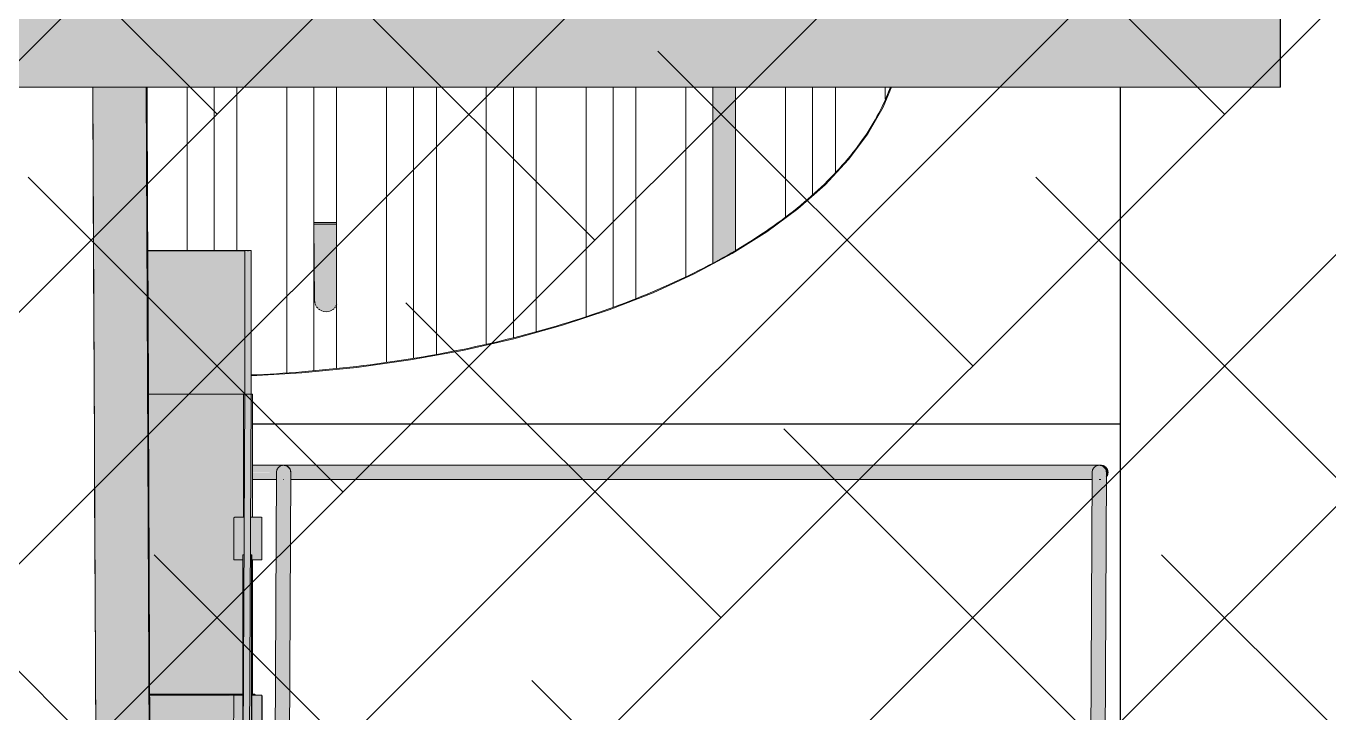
# Model space of a CAD drawing. Header units: millimetres. Extents: x 50357 to 985146, y 723188 to 1803594.
# Drawn here: x 856831 to 860489, y 738306 to 740235 of the extents above; entities that cross this region are included whole.
import ezdxf

# ---------------------------------------------------------------- set-up
doc = ezdxf.new("R2010")
doc.units = ezdxf.units.MM
doc.header["$LTSCALE"] = 3
doc.header["$MEASUREMENT"] = 0
for name, color, linetype, lineweight, true_color in [('A-FLOR', 7, 'Continuous', 5, 0x6e6e6e), ('A-FLOR-HRAL', 7, 'Continuous', 13, 0x6e6e6e), ('A-FLOR-LEVL', 7, 'Continuous', 13, 0x6e6e6e), ('A-GENM', 7, 'Continuous', 13, 0x6e6e6e), ('I-WALL', 7, 'Continuous', 25, 0x6e6e6e), ('S-BEAM', 7, 'Continuous', 13, 0x6e6e6e), ('S-STRS', 7, 'Continuous', 13, 0x6e6e6e)]:
    doc.layers.add(name, color=color, linetype=linetype, lineweight=lineweight, true_color=true_color)
doc.layers.add('Hatch (HOR not under LTC submission)', color=252, linetype='Continuous', lineweight=35)

# ---------------------------------------------------------------- blocks, each defined once
blk = doc.blocks.new('Structural Framing 13 - Structural Framing 13-3859882-SEC D_2')
at = {"layer": 'S-BEAM'}
for points in [[(-695361.8, 13640.4), (-695372.3, 15875), (-695522.1, 15875), (-695511.2, 13640.4), (-695362.7, 13640.4)], [(-695361.5, 13567.5), (-695362.5, 14277.2), (-695369.9, 15875), (-695372.1, 15875), (-695361.5, 13572)]]:
    blk.add_hatch(color=256, dxfattribs=at).paths.add_polyline_path(points, flags=0)
for p, q in [((-695511.8, 13640.4), (-695522.1, 15875)), ((-695372.1, 15875), (-695361.5, 13567.5)), ((-695368.2, 15505.8), (-695369.9, 15875)), ((-695365.9, 15017.4), (-695368.2, 15505.8)), ((-695361.5, 14046.5), (-695365.7, 14974)), ((-695361.5, 13567.5), (-695361.5, 14046.5))]:
    blk.add_line(p, q, dxfattribs=at)
blk = doc.blocks.new('Railing - Railing-3930352-SEC D_2')
at = {"layer": 'A-FLOR-HRAL'}
for points in [[(-693829.6, 14792.5), (-693182.5, 14792.5), (-693182.4, 14812.5), (-694981.3, 14811.8), (-694974.1, 14808), (-694970.5, 14804.3), (-694968, 14799.8), (-694966.7, 14794.7), (-694966.4, 14792.5), (-693919.8, 14792.5)], [(-692727.7, 12427.1), (-692727, 12433), (-692725, 12438.5), (-692721.8, 12443.3), (-692717.7, 12446.9), (-692712.9, 12449.2), (-692707.7, 12450), (-692702.5, 12449.2), (-692697.7, 12446.9), (-692693.6, 12443.3), (-692690.4, 12438.5), (-692688.4, 12433), (-692687.7, 12427.1), (-692677.5, 14797.7), (-692679.5, 14802.5), (-692682.7, 14806.6), (-692686.8, 14809.8), (-692691.6, 14811.8), (-692696.8, 14812.5), (-692702, 14811.8), (-692706.8, 14809.8), (-692711.3, 14806.2), (-692714.1, 14802.5), (-692716.1, 14797.7), (-692716.8, 14792.5), (-692727.6, 12455.3)], [(-693739.5, 14772.5), (-693182.4, 14773.2), (-693182.5, 14792.5), (-694966.4, 14792.5), (-694966.4, 14772.5), (-693829.6, 14772.5)], [(-692672.1, 14792.5), (-692672.8, 14797.7), (-692674.8, 14802.5), (-692677.9, 14806.6), (-692682.1, 14809.8), (-692686.9, 14811.8), (-692691.6, 14811.8), (-692686.8, 14809.8), (-692682.3, 14806.2), (-692679.5, 14802.5), (-692677.5, 14797.7), (-692676.8, 14792.5)], [(-692676.9, 14779.8), (-692674.8, 14782.5), (-692672.8, 14787.3), (-692672.1, 14792.5), (-692676.8, 14792.5), (-692676.9, 14781.4)]]:
    blk.add_hatch(color=256, dxfattribs=at).paths.add_polyline_path(points, flags=0)
h = blk.add_hatch(color=256, dxfattribs=at)
h.paths.add_polyline_path([(-693182.4, 14811.8), (-693182.3, 14811.8), (-693108.5, 14812.2)], flags=0)
h.paths.add_polyline_path([(-693182.4, 14806.6), (-693182.4, 14806.6), (-693160.7, 14806.2)], flags=0)
h.paths.add_polyline_path([(-692717.7, 14792.5), (-692716.8, 14792.5), (-692714.5, 14801.5), (-692712, 14805.3), (-692707.7, 14809.1), (-692703.5, 14811.2), (-692700.1, 14812.1), (-692705.1, 14812.4), (-693182.4, 14811.8), (-693182.5, 14792.5), (-692718.3, 14792.5)], flags=0)
h = blk.add_hatch(color=256, dxfattribs=at)
h.paths.add_polyline_path([(-693182.3, 14772.5), (-692716.9, 14773.9), (-692717.7, 14792.5), (-693182.5, 14792.5), (-693182.4, 14773.2)], flags=0)
h.paths.add_polyline_path([(-693182.4, 14778.4), (-693167.1, 14778.7), (-693155.5, 14779)], flags=0)
for p, q in [((-693182.3, 14812.5), (-694986, 14812.5)), ((-692692.1, 14812.5), (-692696.8, 14812.5)), ((-692716.8, 14792.6), (-692727.7, 12427.2)), ((-692687.7, 12426.9), (-692676.8, 14792.4)), ((-694966.5, 14772.5), (-693182.3, 14772.5)), ((-692696.8, 14772.5), (-692692.1, 14772.5))]:
    blk.add_line(p, q, dxfattribs=at)
at = {"layer": 'A-FLOR-HRAL', "flags": 128}
for points in [[(-693182.3, 14812.5), (-693162.5, 14812.5), (-693142.8, 14812.5), (-693123.1, 14812.5), (-693103.5, 14812.5), (-693084.1, 14812.5), (-693064.8, 14812.5), (-693045.7, 14812.5), (-693026.8, 14812.5), (-693008.2, 14812.5), (-692989.9, 14812.5), (-692971.9, 14812.5), (-692954.3, 14812.5), (-692937, 14812.5), (-692920.1, 14812.5), (-692903.7, 14812.5), (-692887.7, 14812.5), (-692872.1, 14812.5), (-692857.1, 14812.5), (-692842.6, 14812.5), (-692828.7, 14812.5), (-692815.3, 14812.5), (-692802.5, 14812.5), (-692790.4, 14812.5), (-692778.9, 14812.5), (-692768, 14812.5), (-692757.8, 14812.5), (-692748.3, 14812.5), (-692739.5, 14812.5), (-692731.4, 14812.5), (-692724, 14812.5), (-692717.4, 14812.5), (-692711.5, 14812.5), (-692706.4, 14812.5), (-692702.1, 14812.5), (-692698.5, 14812.5), (-692695.7, 14812.5), (-692693.7, 14812.5), (-692692.5, 14812.5), (-692692.1, 14812.5)], [(-692692.1, 14812.5), (-692691.3, 14812.5), (-692690.5, 14812.4), (-692689.7, 14812.4), (-692688.9, 14812.2), (-692688.1, 14812.1), (-692687.3, 14811.9), (-692686.6, 14811.7), (-692685.8, 14811.5), (-692685, 14811.2), (-692684.3, 14810.9), (-692683.6, 14810.6), (-692682.9, 14810.2), (-692682.2, 14809.9), (-692681.5, 14809.4), (-692680.8, 14809), (-692680.1, 14808.5), (-692679.5, 14808.1), (-692678.9, 14807.5), (-692678.3, 14807), (-692677.7, 14806.4), (-692677.2, 14805.8), (-692676.7, 14805.2), (-692676.2, 14804.6), (-692675.7, 14804), (-692675.3, 14803.3), (-692674.8, 14802.6), (-692674.4, 14801.9), (-692674.1, 14801.2), (-692673.8, 14800.5), (-692673.4, 14799.7), (-692673.2, 14799), (-692672.9, 14798.2), (-692672.7, 14797.5), (-692672.5, 14796.7), (-692672.4, 14795.9), (-692672.3, 14795.1), (-692672.2, 14794.3), (-692672.1, 14793.5), (-692672.1, 14792.7), (-692672.1, 14792.5)], [(-692672.1, 14792.5), (-692672.1, 14791.7), (-692672.2, 14790.9), (-692672.2, 14790.1), (-692672.3, 14789.3), (-692672.5, 14788.5), (-692672.7, 14787.7), (-692672.9, 14787), (-692673.1, 14786.2), (-692673.4, 14785.5), (-692673.7, 14784.7), (-692674, 14784), (-692674.3, 14783.3), (-692674.7, 14782.6), (-692675.1, 14781.9), (-692675.6, 14781.2), (-692676, 14780.6), (-692676.5, 14779.9), (-692677.1, 14779.3)], [(-692717.2, 14772.5), (-692723.8, 14772.5), (-692731.2, 14772.5), (-692739.2, 14772.5), (-692748, 14772.5), (-692757.5, 14772.5), (-692767.7, 14772.5), (-692778.5, 14772.5), (-692790.1, 14772.5), (-692802.2, 14772.5), (-692814.9, 14772.5), (-692828.3, 14772.5), (-692842.2, 14772.5), (-692856.7, 14772.5), (-692871.7, 14772.5), (-692887.2, 14772.5), (-692903.2, 14772.5), (-692919.6, 14772.5), (-692936.5, 14772.5), (-692953.8, 14772.5), (-692971.4, 14772.5), (-692989.4, 14772.5), (-693007.7, 14772.5), (-693026.3, 14772.5), (-693045.2, 14772.5), (-693064.2, 14772.5), (-693083.5, 14772.5), (-693103, 14772.5), (-693122.5, 14772.5), (-693142.2, 14772.5), (-693162, 14772.5), (-693181.7, 14772.5), (-693182.3, 14772.5)]]:
    blk.add_lwpolyline(points, dxfattribs=at)
at = {"layer": 'A-FLOR-HRAL'}
blk.add_open_spline([(-692676.8, 14792.5), (-692676.8, 14794.3), (-692677.3, 14797.7), (-692679.3, 14802.6), (-692682.5, 14806.8), (-692688.1, 14811.1), (-692696.8, 14813.4), (-692705.5, 14811.1), (-692711.1, 14806.8), (-692714.3, 14802.6), (-692716.3, 14797.7), (-692716.8, 14794.3), (-692716.8, 14792.5)], degree=3, knots=[0, 0, 0, 0, 0.083333, 0.166667, 0.25, 0.333333, 0.5, 0.666667, 0.75, 0.833333, 0.916667, 1, 1, 1, 1], dxfattribs=at)
blk = doc.blocks.new('Top Rail Type - Top Rail_Internal_-3930372-SEC D_2')
at = {"layer": 'A-FLOR-HRAL'}
for points in [[(-693829.6, 14792.5), (-693182.5, 14792.5), (-693182.4, 14812.5), (-694981.3, 14811.8), (-694974.1, 14808), (-694970.5, 14804.3), (-694968, 14799.8), (-694966.7, 14794.7), (-694966.4, 14792.5), (-693919.8, 14792.5)], [(-692727.7, 12427.1), (-692727, 12433), (-692725, 12438.5), (-692721.8, 12443.3), (-692717.7, 12446.9), (-692712.9, 12449.2), (-692707.7, 12450), (-692702.5, 12449.2), (-692697.7, 12446.9), (-692693.6, 12443.3), (-692690.4, 12438.5), (-692688.4, 12433), (-692687.7, 12427.1), (-692677.5, 14797.7), (-692679.5, 14802.5), (-692682.7, 14806.6), (-692686.8, 14809.8), (-692691.6, 14811.8), (-692696.8, 14812.5), (-692702, 14811.8), (-692706.8, 14809.8), (-692711.3, 14806.2), (-692714.1, 14802.5), (-692716.1, 14797.7), (-692716.8, 14792.5), (-692727.6, 12455.3)], [(-693739.5, 14772.5), (-693182.4, 14773.2), (-693182.5, 14792.5), (-694966.4, 14792.5), (-694966.4, 14772.5), (-693829.6, 14772.5)], [(-692672.1, 14792.5), (-692672.8, 14797.7), (-692674.8, 14802.5), (-692677.9, 14806.6), (-692682.1, 14809.8), (-692686.9, 14811.8), (-692691.6, 14811.8), (-692686.8, 14809.8), (-692682.3, 14806.2), (-692679.5, 14802.5), (-692677.5, 14797.7), (-692676.8, 14792.5)], [(-692676.9, 14779.8), (-692674.8, 14782.5), (-692672.8, 14787.3), (-692672.1, 14792.5), (-692676.8, 14792.5), (-692676.9, 14781.4)]]:
    blk.add_hatch(color=256, dxfattribs=at).paths.add_polyline_path(points, flags=0)
h = blk.add_hatch(color=256, dxfattribs=at)
h.paths.add_polyline_path([(-693182.4, 14811.8), (-693182.3, 14811.8), (-693108.5, 14812.2)], flags=0)
h.paths.add_polyline_path([(-693182.4, 14806.6), (-693182.4, 14806.6), (-693160.7, 14806.2)], flags=0)
h.paths.add_polyline_path([(-692717.7, 14792.5), (-692716.8, 14792.5), (-692714.5, 14801.5), (-692712, 14805.3), (-692707.7, 14809.1), (-692703.5, 14811.2), (-692700.1, 14812.1), (-692705.1, 14812.4), (-693182.4, 14811.8), (-693182.5, 14792.5), (-692718.3, 14792.5)], flags=0)
h = blk.add_hatch(color=256, dxfattribs=at)
h.paths.add_polyline_path([(-693182.3, 14772.5), (-692716.9, 14773.9), (-692717.7, 14792.5), (-693182.5, 14792.5), (-693182.4, 14773.2)], flags=0)
h.paths.add_polyline_path([(-693182.4, 14778.4), (-693167.1, 14778.7), (-693155.5, 14779)], flags=0)
for p, q in [((-693182.3, 14812.5), (-694986, 14812.5)), ((-692692.1, 14812.5), (-692696.8, 14812.5)), ((-692716.8, 14792.6), (-692727.7, 12427.2)), ((-692687.7, 12426.9), (-692676.8, 14792.4)), ((-694966.5, 14772.5), (-693182.3, 14772.5)), ((-692696.8, 14772.5), (-692692.1, 14772.5))]:
    blk.add_line(p, q, dxfattribs=at)
at = {"layer": 'A-FLOR-HRAL', "flags": 128}
for points in [[(-693182.3, 14812.5), (-693162.5, 14812.5), (-693142.8, 14812.5), (-693123.1, 14812.5), (-693103.5, 14812.5), (-693084.1, 14812.5), (-693064.8, 14812.5), (-693045.7, 14812.5), (-693026.8, 14812.5), (-693008.2, 14812.5), (-692989.9, 14812.5), (-692971.9, 14812.5), (-692954.3, 14812.5), (-692937, 14812.5), (-692920.1, 14812.5), (-692903.7, 14812.5), (-692887.7, 14812.5), (-692872.1, 14812.5), (-692857.1, 14812.5), (-692842.6, 14812.5), (-692828.7, 14812.5), (-692815.3, 14812.5), (-692802.5, 14812.5), (-692790.4, 14812.5), (-692778.9, 14812.5), (-692768, 14812.5), (-692757.8, 14812.5), (-692748.3, 14812.5), (-692739.5, 14812.5), (-692731.4, 14812.5), (-692724, 14812.5), (-692717.4, 14812.5), (-692711.5, 14812.5), (-692706.4, 14812.5), (-692702.1, 14812.5), (-692698.5, 14812.5), (-692695.7, 14812.5), (-692693.7, 14812.5), (-692692.5, 14812.5), (-692692.1, 14812.5)], [(-692692.1, 14812.5), (-692691.3, 14812.5), (-692690.5, 14812.4), (-692689.7, 14812.4), (-692688.9, 14812.2), (-692688.1, 14812.1), (-692687.3, 14811.9), (-692686.6, 14811.7), (-692685.8, 14811.5), (-692685, 14811.2), (-692684.3, 14810.9), (-692683.6, 14810.6), (-692682.9, 14810.2), (-692682.2, 14809.9), (-692681.5, 14809.4), (-692680.8, 14809), (-692680.1, 14808.5), (-692679.5, 14808.1), (-692678.9, 14807.5), (-692678.3, 14807), (-692677.7, 14806.4), (-692677.2, 14805.8), (-692676.7, 14805.2), (-692676.2, 14804.6), (-692675.7, 14804), (-692675.3, 14803.3), (-692674.8, 14802.6), (-692674.4, 14801.9), (-692674.1, 14801.2), (-692673.8, 14800.5), (-692673.4, 14799.7), (-692673.2, 14799), (-692672.9, 14798.2), (-692672.7, 14797.5), (-692672.5, 14796.7), (-692672.4, 14795.9), (-692672.3, 14795.1), (-692672.2, 14794.3), (-692672.1, 14793.5), (-692672.1, 14792.7), (-692672.1, 14792.5)], [(-692672.1, 14792.5), (-692672.1, 14791.7), (-692672.2, 14790.9), (-692672.2, 14790.1), (-692672.3, 14789.3), (-692672.5, 14788.5), (-692672.7, 14787.7), (-692672.9, 14787), (-692673.1, 14786.2), (-692673.4, 14785.5), (-692673.7, 14784.7), (-692674, 14784), (-692674.3, 14783.3), (-692674.7, 14782.6), (-692675.1, 14781.9), (-692675.6, 14781.2), (-692676, 14780.6), (-692676.5, 14779.9), (-692677.1, 14779.3)], [(-692717.2, 14772.5), (-692723.8, 14772.5), (-692731.2, 14772.5), (-692739.2, 14772.5), (-692748, 14772.5), (-692757.5, 14772.5), (-692767.7, 14772.5), (-692778.5, 14772.5), (-692790.1, 14772.5), (-692802.2, 14772.5), (-692814.9, 14772.5), (-692828.3, 14772.5), (-692842.2, 14772.5), (-692856.7, 14772.5), (-692871.7, 14772.5), (-692887.2, 14772.5), (-692903.2, 14772.5), (-692919.6, 14772.5), (-692936.5, 14772.5), (-692953.8, 14772.5), (-692971.4, 14772.5), (-692989.4, 14772.5), (-693007.7, 14772.5), (-693026.3, 14772.5), (-693045.2, 14772.5), (-693064.2, 14772.5), (-693083.5, 14772.5), (-693103, 14772.5), (-693122.5, 14772.5), (-693142.2, 14772.5), (-693162, 14772.5), (-693181.7, 14772.5), (-693182.3, 14772.5)]]:
    blk.add_lwpolyline(points, dxfattribs=at)
at = {"layer": 'A-FLOR-HRAL'}
blk.add_open_spline([(-692676.8, 14792.5), (-692676.8, 14794.3), (-692677.3, 14797.7), (-692679.3, 14802.6), (-692682.5, 14806.8), (-692688.1, 14811.1), (-692696.8, 14813.4), (-692705.5, 14811.1), (-692711.1, 14806.8), (-692714.3, 14802.6), (-692716.3, 14797.7), (-692716.8, 14794.3), (-692716.8, 14792.5)], degree=3, knots=[0, 0, 0, 0, 0.083333, 0.166667, 0.25, 0.333333, 0.5, 0.666667, 0.75, 0.833333, 0.916667, 1, 1, 1, 1], dxfattribs=at)
blk = doc.blocks.new('Aluminum Louvers FL - Aluminum Louvers FL-3941679-SEC D_2')
at = {"layer": 'A-GENM'}
h = blk.add_hatch(color=256, dxfattribs=at)
h.paths.add_polyline_path([(-693781.3, 10596.6), (-693779.3, 10597.7), (-693779.3, 11150), (-693781.3, 11150), (-693781.3, 10622)], flags=0)
h.paths.add_polyline_path([(-693781.3, 15381.5), (-693779.3, 15382.6), (-693779.3, 15875), (-693781.3, 15875), (-693781.3, 15407)], flags=0)
h.paths.add_polyline_path([(-693781.3, 20106.2), (-693779.3, 20107.3), (-693779.3, 20600), (-693781.3, 20600), (-693781.3, 20131.5)], flags=0)
h = blk.add_hatch(color=256, dxfattribs=at)
h.paths.add_polyline_path([(-693779.3, 10597.7), (-693717.5, 10631.8), (-693717.5, 11150), (-693779.3, 11150), (-693779.3, 10622)], flags=0)
h.paths.add_polyline_path([(-693779.3, 15382.6), (-693717.5, 15416.7), (-693717.5, 15875), (-693779.3, 15875), (-693779.3, 15407)], flags=0)
h.paths.add_polyline_path([(-693779.3, 20107.3), (-693717.5, 20141.4), (-693717.9, 20600), (-693779.3, 20600), (-693779.3, 20131.5)], flags=0)
h = blk.add_hatch(color=256, dxfattribs=at)
h.paths.add_polyline_path([(-693781.4, 10596.5), (-693781.3, 10596.6), (-693781.4, 10622)], flags=0)
h.paths.add_polyline_path([(-693781.4, 15381.5), (-693781.3, 15381.5), (-693781.4, 15407)], flags=0)
h.paths.add_polyline_path([(-693781.4, 20106.1), (-693781.3, 20106.2), (-693781.4, 20131.5)], flags=0)
blk = doc.blocks.new('Ramp - Ramp-4137434-SEC D_2')
at = {"layer": 'A-FLOR-LEVL'}
h = blk.add_hatch(color=256, dxfattribs=at)
h.paths.add_polyline_path([(-695361.5, 13767.1), (-695362.5, 14277.2), (-695369.8, 15875), (-695371.1, 15875), (-695361.7, 13807)], flags=0)
h.paths.add_polyline_path([(-695361.5, 14046.5), (-695361.4, 14046.5), (-695361.5, 14053.4)], flags=0)
h = blk.add_hatch(color=256, dxfattribs=at)
h.paths.add_polyline_path([(-695022.3, 11550), (-695022.1, 11550.5), (-695021.4, 11865), (-695020.7, 11865), (-695019.9, 12180), (-695019.2, 12180), (-695020.4, 12102.7), (-695022.3, 11550.1)], flags=0)
h.paths.add_polyline_path([(-695018.8, 12449.9), (-695018.5, 12449.9), (-695017.7, 12652.5), (-695017, 12652.5), (-695016.3, 12967.5), (-695015.6, 12967.5), (-695014.5, 13282.5), (-695014.1, 13282.5), (-695013.4, 13597.5), (-695012.7, 13597.5), (-695011.9, 13912.5), (-695011.4, 13912.5), (-695012.5, 13807), (-695018.8, 12449.9)], flags=0)
for p, q in [((-695361.5, 13767.1), (-695371.1, 15875)), ((-695369.8, 15875), (-695368.2, 15515)), ((-695367.8, 15432.3), (-695365.9, 15025.8)), ((-695365.6, 14944.3), (-695363.7, 14536.2)), ((-695363.3, 14455.9), (-695361.5, 14054.3)), ((-695011.4, 14046.5), (-695011, 14046.5))]:
    blk.add_line(p, q, dxfattribs=at)
blk = doc.blocks.new('Top Rail Type - Top Rail_Internal_-4137964-SEC D_2')
at = {"layer": 'A-FLOR-HRAL'}
for points in [[(-695073.7, 14792.5), (-695006.4, 14792.5), (-695005.7, 14797.7), (-695002, 14804.8), (-694997.2, 14809.2), (-694996.4, 14809.8), (-694992, 14812.5), (-695073.7, 14811.8), (-695073.7, 14793.2)], [(-694977.2, 12445.1), (-694967.1, 14797.7), (-694969.1, 14802.5), (-694972.3, 14806.6), (-694976.4, 14809.8), (-694981.3, 14811.8), (-694986.4, 14812.5), (-694991.6, 14811.8), (-694996.4, 14809.8), (-695002, 14804.8), (-695003.8, 14802.5), (-695005.7, 14797.7), (-695006.4, 14792.5), (-695016.2, 12451.8), (-695014.5, 12456.6), (-695011.3, 12461.3), (-695007.2, 12465), (-695002, 12467.3), (-694997.2, 12468), (-694992, 12467.3), (-694987.2, 12465), (-694981, 12458.2), (-694979.4, 12455.3), (-694977.3, 12446.1), (-694977.2, 12445.2)], [(-695073.7, 14772.5), (-695006.5, 14773.2), (-695006.4, 14792.5), (-695073.7, 14791.8), (-695073.7, 14772.6)]]:
    blk.add_hatch(color=256, dxfattribs=at).paths.add_polyline_path(points, flags=0)
for p, q in [((-694986, 14812.5), (-695073.8, 14812.5)), ((-694986, 14812.5), (-694986.4, 14812.5)), ((-695006.4, 14792.6), (-695017.2, 12449.9)), ((-694977.2, 12444.9), (-694966.4, 14792.4)), ((-695073.8, 14772.5), (-695006.5, 14772.5)), ((-694986.4, 14772.5), (-694986, 14772.5))]:
    blk.add_line(p, q, dxfattribs=at)
for points, knots in [([(-694966.4, 14792.5), (-694966.4, 14794.3), (-694966.9, 14797.7), (-694968.9, 14802.6), (-694972.1, 14806.8), (-694977.7, 14811.1), (-694986.4, 14813.4), (-694995.2, 14811.1), (-695000.7, 14806.8), (-695004, 14802.6), (-695006, 14797.7), (-695006.4, 14794.3), (-695006.4, 14792.5)], [0, 0, 0, 0, 0.083333, 0.166667, 0.25, 0.333333, 0.5, 0.666667, 0.75, 0.833333, 0.916667, 1, 1, 1, 1]), ([(-694986, 14812.5), (-694985.5, 14812.5), (-694984.7, 14812.5), (-694983.4, 14812.3), (-694982.1, 14812.1), (-694980.8, 14811.8), (-694979.5, 14811.5), (-694978.3, 14811), (-694977.1, 14810.5), (-694976, 14809.8), (-694974.8, 14809.1), (-694973.4, 14808.1), (-694972.1, 14807), (-694970.9, 14805.7), (-694969.8, 14804.3), (-694968.6, 14802.5), (-694967.4, 14800.2), (-694966.3, 14796.9), (-694965.9, 14794.2), (-694965.9, 14792.5)], [-0.5, -0.5, -0.5, -0.5, -0.4791667, -0.4583333, -0.4375, -0.4166667, -0.3958333, -0.375, -0.3541667, -0.3333333, -0.3125, -0.2916667, -0.25, -0.2291667, -0.2083333, -0.1666667, -0.125, -0.0833333, 0, 0, 0, 0])]:
    blk.add_open_spline(points, degree=3, knots=knots, dxfattribs=at)
blk.add_open_spline([(-694965.9, 14792.5), (-694965.9, 14791.2), (-694966.1, 14789.9), (-694966.3, 14788.6)], degree=3, dxfattribs=at)
blk = doc.blocks.new('Railing - End-Caps_0070CER10-01A-V10-SEC D_2')
at = {"layer": 'A-FLOR-HRAL'}
h = blk.add_hatch(color=256, dxfattribs=at)
h.paths.add_polyline_path([(-695126, 14547), (-695101.1, 14547), (-695101.1, 14561), (-695097.3, 14561), (-695096.8, 14666.8), (-695123.5, 14666.8), (-695126, 14664.3), (-695126, 14629.8)], flags=0)
h.paths.add_polyline_path([(-695047, 14547), (-695047, 14664.3), (-695049.5, 14666.8), (-695077.7, 14666.8), (-695077.7, 14561), (-695076, 14561), (-695076, 14547)], flags=0)
for p, q in [((-695096.8, 14666.8), (-695123.5, 14666.8)), ((-695049.5, 14666.8), (-695077.7, 14666.8)), ((-695049.5, 14666.8), (-695049.5, 14666.8)), ((-695126, 14664.3), (-695126, 14547)), ((-695047, 14547), (-695047, 14664.3)), ((-695126, 14547), (-695101.1, 14547)), ((-695076.1, 14547), (-695047, 14547))]:
    blk.add_line(p, q, dxfattribs=at)
for centre, start_param, end_param in [((-695123.5, 14664.3), 0, 1.570796), ((-695123.5, 14664.3), 0.261799, 1.308997), ((-695049.5, 14664.3), 4.712389, 6.283185), ((-695049.5, 14664.3), 4.974188, 6.021386)]:
    blk.add_ellipse(centre, major_axis=(0, 2.5), ratio=0.999997, start_param=start_param, end_param=end_param, dxfattribs=at)
blk = doc.blocks.new('Railing - Railing-4149658-SEC D_2')
at = {"layer": 'A-FLOR-HRAL'}
for points in [[(-695095.2, 15012.5), (-695095.2, 15414.8), (-695367.7, 15414.8), (-695365.5, 15012.5), (-695098.8, 15012.5)], [(-695077.7, 14561), (-695078.7, 15415.8), (-695095.2, 15414.8), (-695095.2, 15012.5), (-695077.7, 15012.5), (-695077.7, 14561)], [(-695077.7, 14666.8), (-695077.5, 14666.8), (-695077.7, 14688.6)], [(-695361.4, 14167), (-695106.2, 14168.2), (-695106.1, 14169.5), (-695362, 14168.6), (-695361.5, 14167)], [(-695361.4, 14164.3), (-695126, 14165), (-695126, 14165.6), (-695126, 14166.5), (-695126, 14166.8), (-695362, 14166), (-695361.5, 14164.3)], [(-695361.4, 14048), (-695161.5, 14048), (-695161.5, 14056.5), (-695126.5, 14056.5), (-695126, 14164.3), (-695362, 14164.3), (-695361.5, 14053.4)], [(-695104.9, 14167), (-695101.1, 14167), (-695101.1, 14169.6), (-695104.4, 14169.5)], [(-695068, 14167), (-695068.5, 14169.5), (-695076, 14169.3), (-695076, 14167), (-695074.4, 14167)], [(-695047.1, 14048), (-695047.1, 14048), (-695047.1, 14100.9)]]:
    blk.add_hatch(color=256, dxfattribs=at).paths.add_polyline_path(points, flags=0)
for p, q in [((-695367.7, 15415.8), (-695094.2, 15415.8)), ((-695367.7, 15414.8), (-695095.2, 15414.8)), ((-695094.2, 15415.8), (-695095.2, 15414.8)), ((-695095.2, 15414.8), (-695095.2, 15012.5)), ((-695088, 15415.8), (-695094.2, 15415.8)), ((-695087, 15414.8), (-695088, 15415.8)), ((-695088, 15415.8), (-695085, 15415.8)), ((-695086, 15414.8), (-695087, 15414.8)), ((-695085, 15415.8), (-695086, 15414.8)), ((-695078.7, 15415.8), (-695085, 15415.8)), ((-695077.7, 15414.8), (-695078.7, 15415.8)), ((-695077.7, 15012.5), (-695077.7, 15414.8)), ((-695077.5, 15414.8), (-695077.7, 15414.8)), ((-695077.5, 15012.5), (-695077.5, 15414.8)), ((-695101.1, 14169.8), (-695362, 14169.8)), ((-695362, 14169.7), (-695101.1, 14169.7)), ((-695362, 14169.5), (-695104.4, 14169.5)), ((-695362, 14167), (-695126, 14167)), ((-695126, 14166.8), (-695362, 14166.8)), ((-695101.1, 14169.6), (-695104.4, 14169.5)), ((-695068.5, 14169.5), (-695076.1, 14169.7)), ((-695049.3, 14166.8), (-695049.6, 14166.8)), ((-695047.1, 14048), (-695047.1, 14164.3)), ((-695046.8, 14056.5), (-695046.8, 14164.3)), ((-695361.4, 14048), (-695161.5, 14048)), ((-695361.4, 14047), (-695161.5, 14047))]:
    blk.add_line(p, q, dxfattribs=at)
for centre, start_param, end_param in [((-695104, 14166.7), 0.153021, 1.473973), ((-695069, 14166.7), 4.809213, 6.130164)]:
    blk.add_ellipse(centre, major_axis=(0, 2.78), ratio=0.999997, start_param=start_param, end_param=end_param, dxfattribs=at)
for points, knots in [([(-695104.8, 14169.3), (-695105, 14169.3), (-695105.3, 14169.1), (-695105.6, 14168.9), (-695105.9, 14168.6), (-695106.1, 14168.4), (-695106.3, 14168.1), (-695106.5, 14167.6), (-695106.6, 14167.2), (-695106.6, 14167)], [0.1666667, 0.1666667, 0.1666667, 0.1666667, 0.3333333, 0.4166667, 0.5, 0.5833333, 0.6666667, 0.8333333, 1, 1, 1, 1]), ([(-695065.9, 14167), (-695066, 14167.2), (-695066.1, 14167.6), (-695066.3, 14168.1), (-695066.5, 14168.4), (-695066.7, 14168.6), (-695066.9, 14168.9), (-695067.2, 14169.1), (-695067.5, 14169.3), (-695067.7, 14169.3)], [0, 0, 0, 0, 0.1666667, 0.3333333, 0.4166667, 0.5, 0.5833333, 0.6666667, 0.8333333, 0.8333333, 0.8333333, 0.8333333]), ([(-695046.8, 14164.3), (-695046.8, 14164.5), (-695046.8, 14164.9), (-695047, 14165.3), (-695047.1, 14165.5), (-695047.1, 14165.6)], [0, 0, 0, 0, 0.1666667, 0.25, 0.3333333, 0.3333333, 0.3333333, 0.3333333])]:
    blk.add_open_spline(points, degree=3, knots=knots, dxfattribs=at)
blk.add_blockref('Railing - End-Caps_0070CER10-01A-V10-SEC D_2', (0, 0))
blk = doc.blocks.new('Stair Inner Balustrade_Aluminium_1F - Stair Inner Balustrade_Aluminium_1F-4155369-SEC D_2')
at = {"layer": 'A-FLOR-HRAL'}
h = blk.add_hatch(color=256, dxfattribs=at)
h.paths.add_polyline_path([(-695077.3, 11804), (-695058, 11804), (-695055.2, 12410.3), (-695082.7, 12410), (-695082.7, 12303.8), (-695060.3, 12303.8), (-695057.8, 12301.3), (-695057.8, 12184), (-695085.2, 12184), (-695085.2, 11806.7), (-695078, 11805.6), (-695077.4, 11804.6)], flags=0)
h.paths.add_polyline_path([(-695055, 12449.7), (-695047.2, 14167), (-695076, 14167), (-695076.1, 13734.5), (-695078.2, 13734.5), (-695078.3, 13244.6), (-695080.5, 13244.6), (-695080.5, 12754.7), (-695082.7, 12754.7), (-695082.7, 12449.7)], flags=0)
h.paths.add_polyline_path([(-695107.8, 13052.8), (-695107.8, 13092), (-695105.5, 13092), (-695105.5, 13581.4), (-695103.3, 13581.4), (-695103.3, 14071.2), (-695101.1, 14071.2), (-695101.1, 14167), (-695126, 14167), (-695131.1, 13052.8)], flags=0)
for points in [[(-695057.9, 11801.3), (-695058.9, 11804), (-695058.9, 11803.1), (-695058, 11801.3)], [(-695057.9, 11694), (-695057.9, 11694), (-695057.9, 11750)]]:
    blk.add_hatch(color=256, dxfattribs=at).paths.add_polyline_path(points, flags=0)
for p, q in [((-695131.1, 13052.8), (-695126, 14167)), ((-695126, 14167), (-695101.1, 14167)), ((-695076.1, 14167), (-695047.2, 14167)), ((-695047.2, 14167), (-695055, 12449.7)), ((-695047.1, 14167), (-695047.2, 14167)), ((-695047.1, 14047), (-695047.1, 14167)), ((-695048.9, 13648.2), (-695047.1, 14047)), ((-695051.1, 13158.4), (-695049.3, 13566.3)), ((-695053.4, 12668.6), (-695051.5, 13076.4)), ((-695054.4, 12449.7), (-695053.8, 12586.6)), ((-695055.2, 12410.3), (-695058, 11804)), ((-695055.6, 12179), (-695054.6, 12410.3)), ((-695057.9, 11694), (-695056, 12096.8)), ((-695077.3, 11804), (-695058, 11804)), ((-695058, 11804), (-695057.9, 11804)), ((-695057.9, 11804), (-695057.9, 11694))]:
    blk.add_line(p, q, dxfattribs=at)
blk = doc.blocks.new('Stair Inner Balustrade_1F - Stair Inner Balustrade_1F-4155642-SEC D_2')
at = {"layer": 'A-FLOR-HRAL'}
blk.add_hatch(color=256, dxfattribs=at).paths.add_polyline_path([(-695088.5, 12653.5), (-695077.7, 15012.5), (-695095.2, 15012.5), (-695104.2, 13052.8), (-695088.5, 13051.8), (-695088.5, 12690.4)], flags=0)
h = blk.add_hatch(color=256, dxfattribs=at)
h.paths.add_polyline_path([(-695088.5, 12650), (-695086.5, 12650), (-695087.6, 12866.7), (-695088.5, 12652.1)], flags=0)
h.paths.add_polyline_path([(-695086.5, 13092), (-695084.3, 13092), (-695084.3, 13581.4), (-695082, 13581.4), (-695082, 14071.2), (-695079.8, 14071.2), (-695079.8, 14561), (-695077.7, 14561), (-695078.7, 14806.2), (-695086.5, 13101.8)], flags=0)
for p, q in [((-695104.2, 13052.8), (-695095.2, 15012.5)), ((-695095.2, 15012.5), (-695077.7, 15012.5)), ((-695077.7, 15012.5), (-695088.5, 12653.5))]:
    blk.add_line(p, q, dxfattribs=at)
blk = doc.blocks.new('Opening End Plate R5 - Opening End Plate R3-4882321-SEC D_2')
at = {"layer": 'A-GENM'}
h = blk.add_hatch(color=256, dxfattribs=at)
h.paths.add_polyline_path([(-695077.5, 15063.8), (-694911.8, 15074.4), (-694781.2, 15087.3), (-694630.1, 15108.4), (-694460.9, 15140.3), (-694340.2, 15167.8), (-694190.4, 15210), (-694072.6, 15249), (-693949.3, 15297.1), (-693829.6, 15352.2), (-693727.4, 15407), (-693630.2, 15468), (-693542.9, 15532.6), (-693466.2, 15600.5), (-693400.4, 15671.1), (-693344.7, 15746.5), (-693303.5, 15818.8), (-693280.9, 15875), (-693284.1, 15875), (-693306.2, 15820.1), (-693348.6, 15745.6), (-693402.7, 15673), (-693468.9, 15602.1), (-693544.8, 15535), (-693631.8, 15470.5), (-693739.5, 15403.9), (-693835.3, 15352.6), (-693950.5, 15299.9), (-694073.6, 15251.8), (-694204, 15208.7), (-694340.9, 15170.7), (-694483.4, 15138.2), (-694641.3, 15109.8), (-694781.6, 15090.3), (-694935.5, 15075.1), (-695077.5, 15066.8), (-695077.5, 15064)], flags=0)
h.paths.add_polyline_path([(-697190.6, 16280), (-697189.9, 16280), (-697147.6, 16354.2), (-697093.5, 16426.9), (-697028, 16497.2), (-696945.4, 16569.3), (-696864.4, 16629.3), (-696767.3, 16690.3), (-696660.9, 16747.3), (-696535.1, 16804.1), (-696422.6, 16848), (-696292.2, 16891.2), (-696155.3, 16929.1), (-695994, 16965.1), (-695865.6, 16988.5), (-695714.6, 17009.6), (-695566.7, 17024.2), (-695567.3, 17027.1), (-695723.4, 17011.4), (-695866.1, 16991.5), (-696013.4, 16964.6), (-696174.3, 16926.9), (-696293.1, 16894), (-696423.6, 16850.8), (-696547, 16802.7), (-696670.4, 16745.6), (-696778.4, 16686.9), (-696871.1, 16628.1), (-696953.3, 16567.2), (-697030, 16499.4), (-697095.8, 16428.8), (-697150.1, 16355.8), (-697193.1, 16280)], flags=0)
h.paths.add_polyline_path([(-695526.7, 17026.7), (-695460, 17030.6), (-695460, 17033.6), (-695526.7, 17029.7), (-695526.7, 17027.4)], flags=0)
blk.add_hatch(color=256, dxfattribs=at).paths.add_polyline_path([(-694370.7, 15160.9), (-694339.7, 15168), (-694190.4, 15210), (-694072.1, 15249.2), (-693948.8, 15297.3), (-693829.6, 15352.2), (-693726.9, 15407.3), (-693629.7, 15468.4), (-693542.4, 15533.1), (-693466.1, 15600.6), (-693400.4, 15671.2), (-693344.7, 15746.5), (-693303.4, 15818.9), (-693303.5, 15818.8), (-693346.1, 15744), (-693400.4, 15671.1), (-693468.9, 15598.1), (-693542.9, 15532.6), (-693630.2, 15468), (-693739.5, 15400.5), (-693834, 15349.9), (-693949.3, 15297.1), (-694072.6, 15249), (-694203.2, 15205.8), (-694340.2, 15167.8)], flags=0)
at = {"layer": 'A-GENM', "flags": 128}
blk.add_lwpolyline([(-695077.7, 15063.5), (-694935.3, 15072.1), (-694781.2, 15087.3), (-694630.1, 15108.4), (-694482.8, 15135.3), (-694340.2, 15167.8), (-694203.2, 15205.8), (-694072.6, 15249), (-693949.3, 15297.1), (-693834, 15349.9), (-693727.4, 15407), (-693630.2, 15468), (-693542.9, 15532.6), (-693466.2, 15600.5), (-693400.4, 15671.1), (-693346.1, 15744), (-693303.5, 15818.8), (-693279.7, 15874.9)], dxfattribs=at)
at = {"layer": 'A-GENM'}
blk.add_open_spline([(-693282.9, 15874.9), (-693289.6, 15856.5), (-693308.1, 15813), (-693346.6, 15745.3), (-693400.8, 15672.6), (-693466.4, 15602.2), (-693543, 15534.5), (-693630.2, 15469.9), (-693727.3, 15408.9), (-693869.3, 15332.8), (-694068.8, 15248.5), (-694337.2, 15167.2), (-694628, 15107.3), (-694878.8, 15078.2), (-695030, 15068), (-695077.7, 15066.4)], degree=3, knots=[1.749586, 1.749586, 1.749586, 1.749586, 1.806416, 1.884956, 1.963495, 2.042035, 2.120575, 2.199115, 2.277655, 2.356194, 2.513274, 2.670354, 2.827433, 2.984513, 3.056195, 3.056195, 3.056195, 3.056195], dxfattribs=at)
blk = doc.blocks.new('LIFT TOWER POST_6 - LIFT TOWER POST_1-4926618-SEC D_2')
at = {"layer": 'A-FLOR-HRAL'}
h = blk.add_hatch(color=256, dxfattribs=at)
h.paths.add_polyline_path([(-695073.8, 14169.7), (-695073.8, 14547), (-695076, 14547), (-695076, 14169.7)], flags=0)
h.paths.add_polyline_path([(-695096.8, 14666.8), (-695095.2, 15012.5), (-695098.8, 15012.5), (-695098.8, 14666.8)], flags=0)
h.paths.add_polyline_path([(-695077.5, 14666.8), (-695073.8, 14666.8), (-695073.8, 15012.5), (-695077.5, 15012.5), (-695077.5, 14688.6)], flags=0)
blk.add_hatch(color=256, dxfattribs=at).paths.add_polyline_path([(-695073.8, 14666.8), (-695073.7, 14666.8), (-695073.8, 14688.6)], flags=0)
h = blk.add_hatch(color=256, dxfattribs=at)
h.paths.add_polyline_path([(-695022.3, 14046.5), (-695011.5, 14046.5), (-695011.5, 14056.5), (-695047.1, 14056.5), (-695047.1, 14046.5)], flags=0)
h.paths.add_polyline_path([(-695126.5, 14046.5), (-695126.5, 14056.5), (-695161.5, 14056.5), (-695161.5, 14046.5), (-695136.8, 14046.5)], flags=0)
for p, q in [((-695098.8, 15012.5), (-695095.2, 15012.5)), ((-695098.8, 14666.8), (-695098.8, 15012.5)), ((-695077.7, 15012.5), (-695073.8, 15012.5)), ((-695073.8, 15012.5), (-695073.7, 15012.5)), ((-695073.8, 14666.8), (-695073.8, 15012.5)), ((-695073.7, 15012.5), (-695073.7, 14666.8)), ((-695073.8, 14169.7), (-695073.8, 14547)), ((-695073.7, 14547), (-695073.7, 14169.6)), ((-695161.5, 14056.5), (-695126.5, 14056.5)), ((-695161.5, 14046.5), (-695161.5, 14056.5)), ((-695047.1, 14056.5), (-695011.5, 14056.5)), ((-695011.5, 14056.5), (-695011.1, 14056.5)), ((-695011.5, 14046.5), (-695011.5, 14056.5)), ((-695011.1, 14046.5), (-695011.5, 14046.5)), ((-695011.1, 14046.5), (-695011.1, 14056.5))]:
    blk.add_line(p, q, dxfattribs=at)
blk = doc.blocks.new('LIFT TOWER POST_21 - LIFT TOWER POST_1-4929683-SEC D_2')
at = {"layer": 'A-FLOR-HRAL'}
h = blk.add_hatch(color=256, dxfattribs=at)
h.paths.add_polyline_path([(-695078.2, 13734.5), (-695076.1, 13734.5), (-695076.1, 14561), (-695079.8, 14561), (-695079.8, 14071.2), (-695078.2, 14071.2), (-695078.2, 13748.3)], flags=0)
h.paths.add_polyline_path([(-695099.6, 14071.2), (-695097.3, 14561), (-695101.1, 14561), (-695101.1, 14071.2)], flags=0)
blk.add_hatch(color=256, dxfattribs=at).paths.add_polyline_path([(-695076.1, 13734.5), (-695076, 13983.4), (-695076.1, 13748.3)], flags=0)
h = blk.add_hatch(color=256, dxfattribs=at)
h.paths.add_polyline_path([(-695017.2, 13574.5), (-695013.7, 13574.5), (-695014.5, 13648.2), (-695049, 13648.2), (-695049.3, 13574.5), (-695047.2, 13574.5)], flags=0)
h.paths.add_polyline_path([(-695136.8, 13574.5), (-695128.7, 13574.5), (-695128.3, 13648.2), (-695163.4, 13648.2), (-695163.7, 13574.5)], flags=0)
h = blk.add_hatch(color=256, dxfattribs=at)
h.paths.add_polyline_path([(-695163.7, 13566), (-695128.7, 13566), (-695128.7, 13574.5), (-695163.7, 13574.5), (-695163.7, 13572)], flags=0)
h.paths.add_polyline_path([(-695049.3, 13566), (-695013.7, 13566), (-695014.5, 13574.5), (-695049.3, 13574.5), (-695049.3, 13566.3)], flags=0)
for p, q in [((-695101.1, 14561), (-695097.3, 14561)), ((-695101.1, 14071.2), (-695101.1, 14561)), ((-695079.8, 14561), (-695076.1, 14561)), ((-695076.1, 14561), (-695076, 14561)), ((-695076.1, 13734.5), (-695076.1, 14561)), ((-695076, 14561), (-695076, 13748.3)), ((-695163.4, 13648.2), (-695163.7, 13574.5)), ((-695128.3, 13648.2), (-695163.4, 13648.2)), ((-695013.4, 13648.2), (-695049.5, 13648.2)), ((-695013.7, 13574.5), (-695013.4, 13648.2)), ((-695013.3, 13639.5), (-695013.4, 13648.2)), ((-695163.7, 13574.5), (-695128.7, 13574.5)), ((-695163.7, 13565.8), (-695163.7, 13574.5)), ((-695049.9, 13574.5), (-695013.7, 13574.5)), ((-695013.7, 13565.8), (-695013.7, 13574.5))]:
    blk.add_line(p, q, dxfattribs=at)
blk = doc.blocks.new('LIFT TOWER POST_28 - LIFT TOWER POST_1-4931884-SEC D_2')
at = {"layer": 'A-FLOR-HRAL'}
for points in [[(-695368.2, 15505.8), (-695368.1, 15505.8), (-695368.2, 15514.5)], [(-695367.8, 15432.3), (-695367.8, 15432.3), (-695367.9, 15452.6)]]:
    blk.add_hatch(color=256, dxfattribs=at).paths.add_polyline_path(points, flags=0)
for p, q in [((-695368.1, 15505.8), (-695368.1, 15514.5)), ((-695367.8, 15432.3), (-695368.1, 15505.8)), ((-695367.8, 15432.3), (-695367.8, 15441))]:
    blk.add_line(p, q, dxfattribs=at)
blk = doc.blocks.new('LIFT TOWER POST_27 - LIFT TOWER POST_1-4931984-SEC D_2')
at = {"layer": 'A-FLOR-HRAL'}
for points in [[(-695365.9, 15017.4), (-695365.9, 15017.4), (-695365.9, 15025.8)], [(-695365.6, 14944.3), (-695365.5, 14944.3), (-695365.8, 14982.5)]]:
    blk.add_hatch(color=256, dxfattribs=at).paths.add_polyline_path(points, flags=0)
for p, q in [((-695365.9, 15017.4), (-695365.9, 15026.1)), ((-695365.5, 14944.3), (-695365.9, 15017.4)), ((-695365.5, 14944.3), (-695365.6, 14953))]:
    blk.add_line(p, q, dxfattribs=at)
blk = doc.blocks.new('LIFT TOWER POST_26 - LIFT TOWER POST_1-4932039-SEC D_2')
at = {"layer": 'A-FLOR-HRAL'}
for points in [[(-695363.7, 14529.2), (-695363.6, 14529.2), (-695363.7, 14536.2)], [(-695363.4, 14455.9), (-695363.3, 14455.9), (-695363.6, 14512.3)]]:
    blk.add_hatch(color=256, dxfattribs=at).paths.add_polyline_path(points, flags=0)
for p, q in [((-695363.6, 14529.2), (-695363.6, 14537.9)), ((-695363.3, 14455.9), (-695363.6, 14529.2)), ((-695363.3, 14455.9), (-695363.3, 14464.6))]:
    blk.add_line(p, q, dxfattribs=at)
blk = doc.blocks.new('Glass3 - Glass-4943303-SEC D_2')
at = {"layer": 'A-FLOR-HRAL'}
h = blk.add_hatch(color=256, dxfattribs=at)
h.paths.add_polyline_path([(-695106.1, 14167), (-695104.8, 14167.7), (-695105.4, 14169), (-695106.2, 14167)], flags=0)
h.paths.add_polyline_path([(-695101.4, 14169.8), (-695101.1, 14169.8), (-695101.1, 14547), (-695126, 14547), (-695126, 14664.3), (-695123.5, 14666.8), (-695098.8, 14666.8), (-695098.8, 15012.5), (-695365.9, 15012.5), (-695361.4, 14169.8), (-695104.8, 14169.8)], flags=0)
blk.add_line((-695098.8, 15012.5), (-695365.9, 15012.5), dxfattribs=at)

msp = doc.modelspace()

# ---------------------------------------------------------------- hatches: boundary and pattern name
at = {"layer": 'A-FLOR'}
msp.add_hatch(color=256, dxfattribs=at).paths.add_polyline_path([(854631.4851, 740063.9831), (860353.1177, 740063.9831), (860353.1177, 740363.9831), (854631.4851, 740363.9831)])
at = {"layer": 'A-FLOR', "lineweight": 5}
msp.add_hatch(color=256, dxfattribs=at).paths.add_polyline_path([(857639.4745, 739678.9327), (857703.3412, 739678.9327), (857703.3412, 739683.1831), (857639.4745, 739683.1831)], flags=0)
at = {"layer": 'A-FLOR'}
msp.add_hatch(color=256, dxfattribs=at).paths.add_polyline_path([(857673.8463, 739432.5327), (857683.9496, 739434.3918), (857691.3111, 739438.0049), (857697.3078, 739443.1661), (857701.8018, 739449.5805), (857703.3412, 739456.4937), (857703.3412, 739678.9327), (857639.4745, 739678.9327), (857642.6322, 739456.8813), (857647.1598, 739447.0674), (857652.3603, 739440.9985), (857658.795, 739436.4258), (857666.0965, 739433.5554)], flags=0)
at = {"layer": 'Hatch (HOR not under LTC submission)'}
h = msp.add_hatch(dxfattribs=at)
h.set_pattern_fill('ANSI38', color=256, scale=4000)
h.paths.add_polyline_path([(853871.7666, 751128.0064), (853871.7666, 735638.9831), (853656.482, 735638.9831), (853656.482, 728688.9831), (867744.0584, 728688.9831), (867748.3434, 751128.0064)])
at = {"layer": 'S-BEAM', "lineweight": 5}
msp.add_hatch(color=256, dxfattribs=at).paths.add_polyline_path([(860353.1177, 740063.9831), (860353.1177, 740363.9831), (860351.5101, 740363.9831), (860351.5101, 740063.9831)], flags=0)

# ---------------------------------------------------------------- linework, layer by layer
at = {"layer": 'A-FLOR'}
for p, q in [((854581.4851, 740063.9831), (860101.5092, 740063.9831)), ((857639.4745, 739683.1831), (857703.3412, 739683.1831)), ((857703.3412, 739678.9327), (857639.4745, 739678.9327)), ((857639.4745, 739678.9327), (857641.5384, 739464.65)), ((857641.5384, 739464.65), (857642.7088, 739456.3374)), ((857643.3026, 739454.4283), (857645.9801, 739448.5913)), ((857647.0011, 739446.9615), (857650.0602, 739443.056)), ((857697.4296, 739443.056), (857700.4135, 739446.9615)), ((857701.4031, 739448.5913), (857703.5803, 739453.3098)), ((857652.2518, 739440.8773), (857656.1721, 739437.8446)), ((857657.8056, 739436.8356), (857663.6463, 739434.2046)), ((857684.014, 739434.2046), (857689.8041, 739436.8356)), ((857691.4181, 739437.8446), (857695.28, 739440.8773))]:
    msp.add_line(p, q, dxfattribs=at)
msp.add_lwpolyline([(854631.4851, 740063.9831), (860353.1177, 740063.9831), (860353.1177, 740363.9831), (854631.4851, 740363.9831)], close=True, dxfattribs=at)
at = {"layer": 'A-FLOR', "flags": 128}
msp.add_lwpolyline([(857665.5539, 739433.627), (857673.8463, 739432.5327), (857682.1175, 739433.627)], dxfattribs=at)
at = {"layer": 'A-GENM'}
for p, q in [((857283.3591, 740063.9831), (857283.3591, 739604.7331)), ((857359.4588, 739604.7331), (857359.4588, 740063.9831)), ((857423.3525, 740063.9831), (857423.3525, 739604.7331)), ((857563.346, 740063.9831), (857563.346, 739261.6286)), ((857639.4457, 739267.4512), (857639.4457, 740063.9831)), ((857703.3395, 740063.9831), (857703.3395, 739273.7435)), ((857843.3329, 740063.9831), (857843.3329, 739290.9914)), ((857919.4327, 739302.0135), (857919.4327, 740063.9831)), ((857983.3264, 740063.9831), (857983.3264, 739313.6827)), ((858123.3198, 740063.9831), (858123.3198, 739342.2555)), ((858199.4196, 739359.6121), (858199.4196, 740063.9831)), ((858263.3133, 740063.9831), (858263.3133, 739377.3144)), ((858403.3068, 740063.9831), (858403.3068, 739419.6896)), ((858479.4065, 739445.5899), (858479.4065, 740063.9831)), ((858543.3002, 740063.9831), (858543.3002, 739470.5255)), ((858683.2937, 740063.9831), (858683.2937, 739531.4189)), ((858759.3934, 739570.4441), (858759.3934, 740063.9831)), ((858823.2869, 740063.9831), (858823.2869, 739605.7148)), ((858963.2804, 740063.9831), (858963.2804, 739700.4026)), ((859039.3801, 739762.3532), (859039.3801, 740063.9831)), ((859103.2739, 740063.9831), (859103.2739, 739824.6777)), ((859243.2673, 740063.9831), (859243.2673, 740030.7103))]:
    msp.add_line(p, q, dxfattribs=at)
at = {"layer": 'I-WALL'}
for p, q in [((859903.1202, 740063.9831), (859903.1202, 736853.9831)), ((859903.1202, 739116.9831), (857466.9418, 739116.9831))]:
    msp.add_line(p, q, dxfattribs=at)
at = {"layer": 'S-BEAM'}
for p, q in [((860351.5101, 740063.9831), (860351.5101, 740363.9831)), ((860353.1177, 740363.9831), (860353.1177, 740063.9831)), ((860101.5092, 740063.9831), (860353.1177, 740063.9831))]:
    msp.add_line(p, q, dxfattribs=at)
at = {"layer": 'S-STRS'}
for p, q in [((857018.6416, 740063.9831), (857018.778, 740034.381)), ((857018.778, 740034.381), (857020.9558, 739561.881)), ((857020.9558, 739561.881), (857021.6817, 739404.381)), ((857021.6817, 739404.381), (857022.4076, 739246.881)), ((857022.4076, 739246.881), (857023.1335, 739089.381)), ((857023.1335, 739089.381), (857023.8594, 738931.881)), ((857023.8594, 738931.881), (857024.5854, 738774.381)), ((857024.5854, 738774.381), (857025.3113, 738616.881)), ((857025.3113, 738616.881), (857026.0372, 738459.381)), ((857026.0372, 738459.381), (857028.2149, 737986.881))]:
    msp.add_line(p, q, dxfattribs=at)

# ---------------------------------------------------------------- block references
at = {"layer": 'A-FLOR-HRAL'}
for name in ['Railing - Railing-3930352-SEC D_2', 'Top Rail Type - Top Rail_Internal_-3930372-SEC D_2', 'Top Rail Type - Top Rail_Internal_-4137964-SEC D_2', 'LIFT TOWER POST_28 - LIFT TOWER POST_1-4931884-SEC D_2', 'Railing - Railing-4149658-SEC D_2', 'LIFT TOWER POST_27 - LIFT TOWER POST_1-4931984-SEC D_2', 'Glass3 - Glass-4943303-SEC D_2', 'LIFT TOWER POST_6 - LIFT TOWER POST_1-4926618-SEC D_2', 'Stair Inner Balustrade_1F - Stair Inner Balustrade_1F-4155642-SEC D_2', 'LIFT TOWER POST_21 - LIFT TOWER POST_1-4929683-SEC D_2', 'LIFT TOWER POST_26 - LIFT TOWER POST_1-4932039-SEC D_2', 'Stair Inner Balustrade_Aluminium_1F - Stair Inner Balustrade_Aluminium_1F-4155369-SEC D_2']:
    msp.add_blockref(name, (1552540.7499, 724188.9831), dxfattribs=at)
at = {"layer": 'A-FLOR-LEVL'}
msp.add_blockref('Ramp - Ramp-4137434-SEC D_2', (1552540.7499, 724188.9831), dxfattribs=at)
at = {"layer": 'A-GENM'}
for name in ['Aluminum Louvers FL - Aluminum Louvers FL-3941679-SEC D_2', 'Opening End Plate R5 - Opening End Plate R3-4882321-SEC D_2']:
    msp.add_blockref(name, (1552540.7499, 724188.9831), dxfattribs=at)
at = {"layer": 'S-BEAM'}
msp.add_blockref('Structural Framing 13 - Structural Framing 13-3859882-SEC D_2', (1552540.7499, 724188.9831), dxfattribs=at)

doc.saveas('drawing.dxf')
